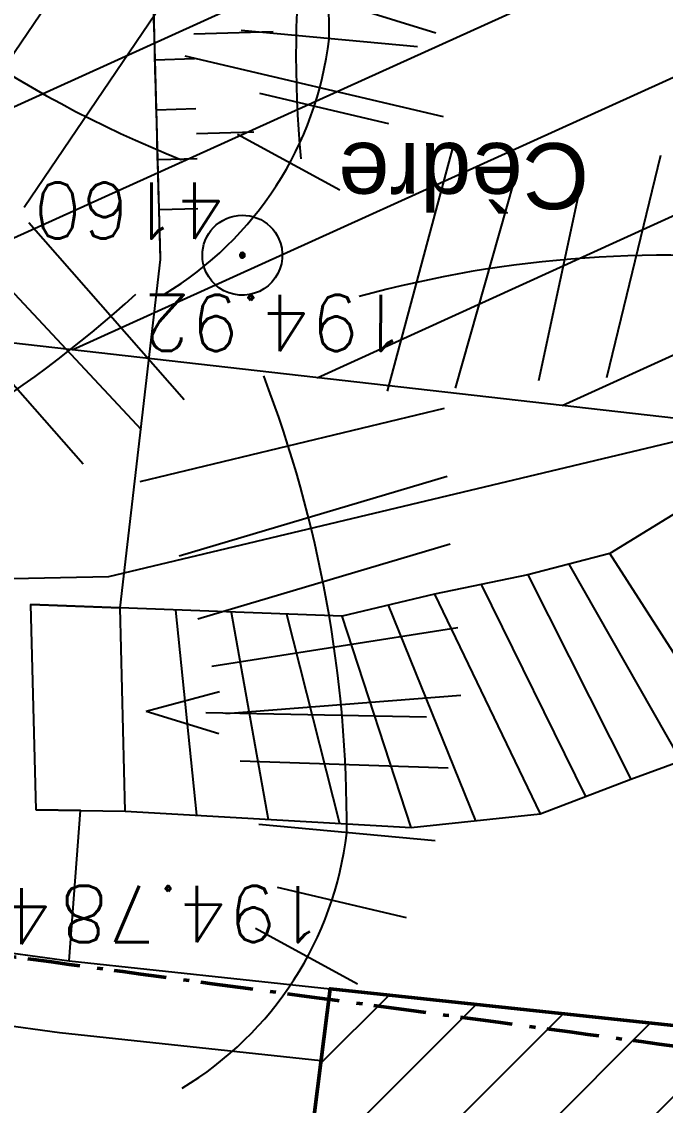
# Model space of a CAD drawing. Extents: x -594 to 29166, y -5797 to 14313.
# Drawn here: x 16123 to 16513, y -5417 to -4761 of the extents above; entities that cross this region are included whole.
import ezdxf
from ezdxf.enums import TextEntityAlignment as Align
from ezdxf.lldxf.tags import DXFTag

# ---------------------------------------------------------------- set-up
doc = ezdxf.new("R2010")
doc.units = 0
doc.linetypes.add('Style de ligne -15', pattern=[2.0832800000000002, 1.25, -0.41656, 0.1388600000000001, -0.2778600000000001])
doc.layers.get('0').update_dxf_attribs({"color": 252})
for name, color, linetype in [('A SITE', 252, 'Continuous'), ('AEP_SSL', 252, 'Continuous'), ('Fond topo - BAT_ANN', 252, 'Continuous'), ('Fond topo - BAT_HAC', 252, 'Continuous'), ('Fond topo - CLO_MUR', 252, 'Continuous'), ('Fond topo - ESPACE_BOISE', 252, 'Continuous'), ('Fond topo - TAL', 252, 'Continuous'), ('Fond topo - TAL_HAC', 252, 'Continuous'), ('Fond topo - VEG', 252, 'Continuous'), ('Fond topo - VEG_TXT_ESSENCE', 252, 'Continuous'), ('Fond topo - Z_500', 252, 'Continuous'), ('prlm-VRD', 252, 'Continuous'), ('SA - EBC', 252, 'Continuous'), ('SA - gazon', 252, 'Continuous')]:
    doc.layers.add(name, color=color, linetype=linetype)
doc.layers.add('Fond topo - BAT', color=252, linetype='Continuous', lineweight=50)
doc.layers.add('Fond topo - P', color=252, linetype='Continuous', lineweight=50)
for name, color, linetype, plot in [('Fond topo - N', 252, 'Continuous', False), ('Fond topo - NCACHE', 252, 'Continuous', False), ('Fond topo - ZCACHE', 252, 'Continuous', False)]:
    doc.layers.add(name, color=color, linetype=linetype, plot=plot)
doc.styles.add('2000_ARIAL', font='arial.ttf', dxfattribs={"height": 0.400000006})
doc.styles.add('SIMPLEX', font='simplex_.ttf', dxfattribs={"height": 1.25})
tags = doc.linetypes.add('L1', pattern=[1.0000000298023224, 0.6000000238418579, -0.4000000059604645]).pattern_tags.tags
tags[6:7] = [DXFTag(74, 4), DXFTag(75, 0), DXFTag(340, '0'), DXFTag(46, 0.0), DXFTag(50, 0.0), DXFTag(44, 0.0), DXFTag(45, 0.0)]
tags[4:5] = [DXFTag(74, 4), DXFTag(75, 0), DXFTag(340, '0'), DXFTag(46, 0.0), DXFTag(50, 0.0), DXFTag(44, 0.0), DXFTag(45, 0.0)]

# ---------------------------------------------------------------- blocks, each defined once
blk = doc.blocks.new('A 90.ESC01')
at = {"ltscale": 2}
for p, q in [((1.257547, 0.126415), (1.7, 0)), ((1.338104, 0), (0, 0)), ((1.257547, -0.126415), (1.7, 0))]:
    blk.add_line(p, q, dxfattribs=at)
blk = doc.blocks.new('A 90.PTOPO')
at = {"layer": 'Fond topo - NCACHE', "style": 'SIMPLEX'}
blk.add_attdef('MAT', text='', height=0.34, dxfattribs=at).set_placement((0.09999999986030161, -0.09999999962747097), align=Align.TOP_LEFT)
at = {"layer": 'Fond topo - ZCACHE', "style": 'SIMPLEX'}
blk.add_attdef('ALT', (0.09999999986030161, 0.09999999962747097), '', height=0.34, dxfattribs=at)
blk = doc.blocks.new('A 90.VEG14')
at = {"ltscale": 2, "flags": 128}
for points in [[(0.5, 0, -1), (-0.5, 0, -1)], [(0.016, 0, -1), (-0.016, 0, -1)]]:
    blk.add_lwpolyline(points, format="xyb", close=True, dxfattribs=at)
blk = doc.blocks.new('A 90.RESINEUX')
at = {"ltscale": 2}
for p, q in [((-0.094168577, 0.128855591), (0.035826955, 0.18885353)), ((-0.08416892100000001, 0.08885696600000001), (0.035826955, 0.148854904)), ((0.115824206, 0.148854904), (0.205821113, 0.038858684)), ((-0.074169264, 0.058857997), (0.05582626800000001, 0.118855935)), ((0.06582592400000001, 0.118855935), (0.155822831, 0.008859715)), ((-0.444156549, 0.058857997), (-0.394158268, 0.108856279)), ((-0.124167546, -0.091136848), (-0.11416789, 0.098856622)), ((-0.41415758, 0.018859372), (-0.374158955, 0.08885696600000001)), ((-0.374158955, -0.011139597), (-0.33416033, 0.08885696600000001)), ((-0.33416033, -0.03113891), (-0.294161704, 0.08885696600000001)), ((-0.294161704, -0.051138223), (-0.264162735, 0.08885696600000001)), ((-0.254163079, -0.06113787900000001), (-0.234163766, 0.08885696600000001)), ((-0.204164797, -0.071137536), (-0.204164797, 0.08885696600000001)), ((-0.164166172, -0.08113719200000001), (-0.164166172, 0.08885696600000001)), ((0.045826612, -0.14113513), (0.125823863, -0.001139941)), ((0.09582489300000001, -0.151134786), (0.175822144, -0.03113891)), ((-0.104168234, -0.06113787900000001), (0.025827299, -0.14113513)), ((-0.11416789, -0.101136505), (-0.004171670000000001, -0.171134099)), ((-0.124167546, -0.151134786), (-0.014171327, -0.211132724)), ((-0.134167203, -0.191133412), (-0.014171327, -0.261131006))]:
    blk.add_line(p, q, dxfattribs=at)
for centre, major_axis, ratio, start_param, end_param in [((0.626553274, 0.375004286), (0.495806787, 0.495806787), 0.9999999999992479, 2.407115294926716, 2.808261770600389), ((0.6156107310000001, -0.413017298), (-0.494244527, 0.494244527), 0.9999999999994863, 5.940864207087385, 6.402329262634387), ((-0.271161699, 0.231851691), (-0.148487321, 0.148487321), 0.999999999999426, 1.039500649605982, 1.948537937165391), ((-0.132308309, 0.771717634), (0.5413446150000001, 0.5413446150000001), 0.999999999999071, 3.63264165587472, 4.003214602841574), ((0, 0), (-0.001131371, 0.001131371), 0.99999999997417, 3.926990817000156, 7.06858347058995), ((0, 0), (-0.001131371, 0.001131371), 0.99999999997417, 0.7853981634103633, 3.926990817000156), ((-0.091248273, -0.737988308), (0.495574425, 0.495574425), 0.9999999999996342, 0.1822567691657557, 0.5883250715815413), ((-0.744748968, -0.046828497), (-0.4953887950000001, 0.4953887950000001), 0.9999999999996526, 3.509030027783859, 3.906773112117224)]:
    blk.add_ellipse(centre, major_axis=major_axis, ratio=ratio, start_param=start_param, end_param=end_param, dxfattribs=at)
blk = doc.blocks.new('A$C380262B1')
at = {"layer": 'Fond topo - BAT_HAC'}
h = blk.add_hatch(dxfattribs=at)
h.set_pattern_fill('ANSI31*128', color=256, scale=12.9999995, angle=-20.82846392552948, style=0, pattern_type=2)
h.set_pattern_definition([(224.9607580165254, (16553.89202157967, 8565.139112062752), (29.16583499825001, -29.20581385283987), [])])
h.paths.add_polyline_path([(8215.388871589676, -8610.505443345755), (8478.41605679132, -8638.583409972489), (8801.005390798673, -8682.203220203519), (8760.170851601288, -9005.199736822397), (8171.876923367381, -8954.679957777262)])
at = {"layer": 'SA - EBC'}
h = blk.add_hatch(dxfattribs=at)
h.set_pattern_fill('_USER', color=256, scale=75, angle=-335.8284639255295, style=0, pattern_type=0)
h.set_pattern_definition([(24.17153607447054, (-355966725.0913794, -417896002.4038396), (-30.71023888770651, 68.42427367140989), [])])
h.paths.add_polyline_path([(9533.967289561406, -8391.022676602006), (7823.560263682157, -8197.032719478011), (7677.26634000428, -8624.200356937945), (6795.644808141515, -8561.406107898802), (5968.179506575689, -8295.55842038244), (5307.727831928059, -7899.99740216881, -0.3248648439675891), (5215.66356504336, -6186.960641667247, -0.2814891280233847), (6034.588919347152, -5793.906059488654), (6977.488194359466, -5966.359615046531, 0.1695292869953866), (8622.524935239926, -5863.042801246047, 0.3340686001642133), (8902.106720628217, -5382.998490706086, 0.09326601099187866), (8620.675744628534, -4484.154293872416, 0.153138720952933), (7983.041431754827, -3856.574170198292), (6774.001917056739, -3250.65084323287), (5737.27900213562, -2651.023222506046, -0.1642525569746835), (4858.435642998666, -1650.659172795713), (4817.150435736403, -1198.612694069743), (4848.756969021633, -647.3217743448913), (5422.659926814958, 1808.548009581864, 0.4390366150430304), (6435.564773995429, 2874.098786618561, -0.09336270403907257), (6508.739385334775, 3486.828686110675, 0.1042719612268155), (6540.439700800925, 3811.755312792957), (6460.564939025789, 4655.403570830822), (7373.38954936713, 4920.791836176068), (7554.008261486888, 4259.8578767851), (7298.873095074669, 4188.137014396489), (7509.021686343476, 3441.03382807225, -0.2009829630450486), (7456.712778378278, 3016.095944307745), (7105.68882166408, 2168.347155954689), (7082.51023539342, 1970.99042609334), (7207.488740049303, 1059.89730162546), (7767.198439734057, -779.9824859946966), (8823.304629139602, -984.4878826290369, 0.1214178809896852), (9894.772318005562, -3098.331943433732, 0.01018302281994621), (10254.53238859773, -3499.40192066133), (9617.819940159097, -3345.007801242173), (9300.242931814864, -4358.367580920458), (9996.567213023081, -4620.499769318849), (9784.691719617695, -7276.41688529402), (9646.94292745553, -8212.627615593374)])
at = {"layer": 'AEP_SSL', "elevation": 1e-07, "flags": 128}
blk.add_lwpolyline([(-5717.41904723458, -1437.771737203002), (-1169.983268575743, -1990.669038705528), (183.6855848319829, -1978.666592855006), (2115.870910091326, -2387.052188906819), (2566.228295816109, -2969.102435186505), (1986.514152260497, -6423.389684781432), (2112.063771253452, -6938.274653535336), (2245.794293796644, -7100.191099010408), (2795.577709609643, -7390.379483159631), (3054.210793226957, -7450.776990875602), (3952.009552111849, -7705.164130404592), (5214.530126424506, -7870.333233941346), (6823.962332261726, -8192.876758240163), (7877.332152193412, -8364.675091579556), (8081.349294679239, -8360.994071885943), (8800.965194171295, -8189.201248250902), (9214.932774147019, -7963.005145359784), (9372.241163998842, -7789.413719624281), (10176.14748096094, -4228.885702043772), (10728.79072255455, -2062.42661178112), (11242.06466162577, -979.6682165935636)], dxfattribs=at)
at = {"layer": 'Fond topo - BAT', "ltscale": 2, "flags": 128}
blk.add_lwpolyline([(8753.063383838162, -9061.418990790844), (8801.005390752107, -8682.203220203519), (8478.41605679132, -8638.583409972489), (8215.388871449977, -8610.505443438888), (8171.876923320815, -8954.679957963526)], dxfattribs=at)
at = {"layer": 'Fond topo - BAT_ANN', "ltscale": 2, "flags": 128}
for points in [[(8583.465843228623, -8224.321963638067), (8488.660298427567, -8283.425496146083), (8385.039129061624, -8347.060372587293), (8335.31430605799, -8359.820859879255), (8278.689329652116, -8371.586110815406), (8222.652930440381, -8384.992064349353), (8034.099470125511, -8377.921277843416)], [(8091.16555089131, -8503.022298403084), (8264.468936948106, -8512.882592529058), (8342.639494966716, -8504.636299423873), (8397.574508143589, -8483.523902017623), (8458.442185306922, -8461.413788050413), (8562.29979004711, -8398.889563325793), (8657.242540689185, -8337.52195816487)], [(8458.442185306922, -8461.413788050413), (8385.039129061624, -8347.060372587293)], [(8360.176717443392, -8353.440616466105), (8428.008346725255, -8472.468845080584)], [(8307.00181783177, -8365.70348534733), (8370.107001485303, -8494.080100953579)], [(8335.31430605799, -8359.820859879255), (8397.574508143589, -8483.523902017623)], [(8278.689329652116, -8371.586110815406), (8342.639494966716, -8504.636299423873)], [(8037.17222311534, -8502.275944128633), (8034.099470125511, -8377.921277843416)], [(8250.671130046248, -8378.289087675512), (8303.554215980694, -8508.759446069598)], [(8091.16555089131, -8503.022298403084), (8088.124416163191, -8379.947222582996)], [(8121.743857907131, -8381.207957211882), (8134.479166520759, -8505.486676096916)], [(8155.380215356126, -8382.46932644397), (8177.809090027586, -8507.951981574297)], [(8189.016572805122, -8383.730695582926), (8221.139013534412, -8510.417286958545)], [(8264.468936948106, -8512.882592529058), (8222.652930440381, -8384.992064349353)], [(8037.17222311534, -8502.275944128633), (8091.16555089131, -8503.022298403084)]]:
    blk.add_lwpolyline(points, dxfattribs=at)
at = {"layer": 'Fond topo - CLO_MUR', "ltscale": 2, "flags": 128}
for points in [[(1578.46169071272, -7459.172773547471), (1984.83263826929, -7541.543633677065), (2214.015124412253, -7586.897359788418), (2770.282612508163, -7696.298380196095), (3647.6006929297, -7873.260352574289), (4403.616972221062, -8002.036283165216), (5261.370691237971, -8169.690456986427), (6053.068917384371, -8308.720585424453), (6335.097335325554, -8359.223193489015), (6838.927268004045, -8428.597973659635), (8057.269217772409, -8593.626281712204), (8215.388871449977, -8610.505443438888)], [(8209.870140394196, -8654.157973080873), (8051.363211544231, -8637.228105962276), (6832.973286462948, -8472.193299978971), (6328.215722320601, -8402.690789476037), (6045.385863771662, -8352.044667862356), (5253.344559343532, -8212.954291608185), (4395.701442332938, -8045.321735739708), (3639.554720465094, -7916.523586213589), (2761.687187245116, -7739.450784865767), (2205.498877400532, -7630.065336637199), (1976.191268442199, -7584.686849452555), (1571.446893224493, -7502.64569343999)]]:
    blk.add_lwpolyline(points, dxfattribs=at)
at = {"layer": 'Fond topo - ESPACE_BOISE', "linetype": 'L1', "ltscale": 2, "flags": 128}
blk.add_lwpolyline([(9533.967289561406, -8391.022676602006), (7823.560263682157, -8197.032719478011), (7677.26634000428, -8624.200356937945), (6795.644808141515, -8561.406107898802), (5968.179506575689, -8295.55842038244), (5307.727831928059, -7899.99740216881, -0.3248648439675891), (5215.66356504336, -6186.960641667247, -0.2814891279475962), (6034.588919347152, -5793.906059488654), (6977.488194359466, -5966.359615046531, 0.1695292870025676), (8622.524935239926, -5863.042801246047, 0.3340686001642133), (8902.106720628217, -5382.998490706086, 0.09326601102169153), (8620.675744628534, -4484.154293872416, 0.153138720952933), (7983.041431754827, -3856.574170198292), (6774.001917056739, -3250.65084323287), (5737.27900213562, -2651.023222506046, -0.1642525569996709), (4858.435642998666, -1650.659172795713), (4817.150435736403, -1198.612694069743), (4848.756969021633, -647.3217743448913), (5422.659926814958, 1808.548009581864, 0.4390366150430304), (6435.564773995429, 2874.098786618561, -0.09336270405047195), (6508.739385334775, 3486.828686110675, 0.104271961321091), (6540.439700800925, 3811.755312792957), (6460.564939025789, 4655.403570830822), (7373.38954936713, 4920.791836176068), (7554.008261486888, 4259.8578767851), (7298.873095074669, 4188.137014396489), (7509.021686343476, 3441.03382807225, -0.2009829630843761), (7456.712778378278, 3016.095944307745), (7105.68882166408, 2168.347155954689), (7082.51023539342, 1970.99042609334), (7207.488740049303, 1059.89730162546), (7767.198439734057, -779.9824859946966), (8823.304629139602, -984.4878826290369, 0.121417881002313), (9894.772318005562, -3098.331943433732, 0.01018302282179253), (10254.53238859773, -3499.40192066133), (9617.819940159097, -3345.007801242173), (9300.242931814864, -4358.367580920458), (9996.567213023081, -4620.499769318849), (9784.691719617695, -7276.41688529402), (9646.94292745553, -8212.627615593374)], format="xyb", close=True, dxfattribs=at)
at = {"layer": 'Fond topo - TAL', "ltscale": 2, "flags": 128}
blk.add_lwpolyline([(8112.694165902212, -8169.013955816627, -0.00182447519711596), (8104.047135822475, -7836.179340258241, -0.004093627037736285), (8101.949246646836, -7687.802195549011, -0.0001187648651680092), (8098.44249705784, -7074.012840539217, -0.004507894899441317), (8098.499747319147, -7057.84149132669, -0.001609595023341875), (8102.762452000752, -6787.647017370909, 0.0005642418226581465), (8108.240517182276, -6481.058989372104)], format="xyb", dxfattribs=at)
at = {"layer": 'Fond topo - TAL_HAC', "ltscale": 2}
for p, q in [((8132.857152912766, -8032.222739979625), (8180.840124515817, -8030.944288149476)), ((8109.268753184006, -8047.990581206977), (8133.260025596246, -8047.343396954238)), ((8110.094996495172, -8078.247270453721), (8134.085834398866, -8077.584169153124)), ((8134.50877009891, -8092.704278230667), (8169.149255892262, -8091.73532333225)), ((8110.941313346848, -8108.503404818475), (8134.931705938652, -8107.82438730821)), ((8111.807703273371, -8138.758970983326), (8135.293636610731, -8138.078637234867))]:
    blk.add_line(p, q, dxfattribs=at)
at = {"layer": 'SA - gazon'}
blk.add_lwpolyline([(6335.097335232422, -8359.223193768412), (8057.269217772409, -8593.626281712204), (8064.168887026608, -8502.649121172726), (8037.17222311534, -8502.275944128633), (8034.099470125511, -8377.921277843416), (8088.124416163191, -8379.947222396731), (8112.694165902212, -8169.013955816627), (8105.438650585711, -7896.699278987944), (8099.810206564143, -7319.528781995177), (8108.240517089143, -6481.058989278972), (8111.127034155652, -6301.527358964086), (8115.010501211509, -6015.823767706752), (8097.249455563724, -6019.099949859083), (7065.539644984528, -5989.307402633131), (7066.724722320214, -5982.678354717791), (7046.897906344384, -5978.867462277412), (7110.627524135634, -5621.77929636091), (6884.419546322897, -5581.409454066306)], dxfattribs=at)
at = {"layer": 'Fond topo - BAT_ANN', "ltscale": 2, "xscale": 100, "yscale": 100, "zscale": 100, "rotation": 178.8678910669268}
blk.add_blockref('A 90.ESC01', (8273.860485013574, -8445.92153802514), dxfattribs=at)
at = {"layer": 'Fond topo - P', "ltscale": 2}
ref = blk.add_blockref('A 90.PTOPO', (8162.227344186977, -8166.368202678859), dxfattribs=dict(at, xscale=100, yscale=100, zscale=100, rotation=179.9607580165254))
ref.add_attrib('MAT', '4160', dxfattribs={"layer": 'Fond topo - N', "color": 0, "ltscale": 2, "height": 34, "rotation": 179.9607579854925, "style": 'SIMPLEX'}).set_placement((8152.234195591882, -8156.36135591194), align=Align.TOP_LEFT)
ref.add_attrib('ALT', '194.92', (8262.093538371846, -8190.455213654786), dxfattribs={"layer": 'Fond topo - Z_500', "color": 0, "ltscale": 2, "height": 34, "rotation": 179.9607579854925, "style": 'SIMPLEX'})
ref = blk.add_blockref('A 90.PTOPO', (8057.269217772409, -8593.626281712204), dxfattribs=dict(at, xscale=100, yscale=100, zscale=100, rotation=179.9607580165254))
ref.add_attrib('MAT', '4164', dxfattribs={"layer": 'Fond topo - N', "color": 0, "ltscale": 2, "height": 34, "rotation": 179.9607579854925, "style": 'SIMPLEX'}).set_placement((8047.276069223881, -8583.619435038418), align=Align.TOP_LEFT)
ref.add_attrib('ALT', '194.78', (8211.924296338111, -8548.336733691394), dxfattribs={"layer": 'Fond topo - Z_500', "color": 0, "ltscale": 2, "height": 34, "rotation": 179.9607579854925, "style": 'SIMPLEX'})
at = {"layer": 'Fond topo - VEG', "ltscale": 2, "zscale": 100}
for name, p, xscale, yscale, rotation in [('A 90.RESINEUX', (8151.491828588769, -7685.577584523708), 997.2781133949251, 997.2781133949251, 106.5439777453508), ('A 90.RESINEUX', (8162.227344280109, -8166.36820230633), 997.2781133949251, 997.2781133949251, 106.5439777453508), ('A 90.VEG14', (8162.227344186977, -8166.368202678859), 48.44799999999999, 48.44799999999999, 197.7368755850334)]:
    blk.add_blockref(name, p, dxfattribs=dict(at, xscale=xscale, yscale=yscale, rotation=rotation))
at = {"layer": 'Fond topo - VEG_TXT_ESSENCE', "style": '2000_ARIAL'}
blk.add_text('Cèdre', height=40, rotation=179.9607579921626, dxfattribs=at).set_placement((8372.425927827135, -8098.492839932442))

msp = doc.modelspace()

# ---------------------------------------------------------------- linework, layer by layer
at = {"layer": 'A SITE', "linetype": 'Style de ligne -15', "lineweight": 50, "ltscale": 25.4}
msp.add_open_spline([(4176.460323989, 5442.268083721201), (4369.671814654253, 5480.305082514233), (4562.883305319505, 5518.342081307264), (4903.035870079556, 5519.770962749722), (5243.188434839607, 5521.199844192178), (5979.862232432676, 5524.644192387673), (6716.536030025745, 5528.088540583168), (7278.196035443951, 5527.680984529125), (7839.856040862154, 5527.273428475082), (8021.33605249903, 5527.04436151977), (8202.816064135908, 5526.815294564457), (8808.175518535207, 5525.355672830381), (9413.534972934507, 5523.896051096305), (10716.35055125782, 5525.292875773189), (12019.16612958114, 5526.689700450073), (12242.59736941556, 5526.219074095052), (12466.02860924998, 5525.748447740031), (12816.58825669966, 5520.962446153984), (13167.14790414932, 5516.176444567938), (13202.67334411069, 5616.323253230989), (13238.19878407206, 5716.470061894041), (13267.88797985007, 5802.201202280354), (13297.57717562809, 5887.932342666667), (13327.26637146807, 5973.663483182873), (13356.95556730804, 6059.39462369908), (13408.40586833479, 6207.963585019167), (13459.85616936153, 6356.532546339254), (13477.00626972637, 6406.055533505653), (13494.1563700912, 6455.578520672052), (13528.56424594086, 6560.211756405557), (13562.97212179051, 6664.844992139062), (13573.34426940263, 6696.386357049848), (13583.71641701474, 6727.927721960633), (13599.14459516289, 6774.844311820367), (13614.57277331104, 6821.7609016801), (13678.89845151418, 7117.445058481407), (13743.22412971732, 7413.129215282714), (13957.44417426001, 7453.649993311512), (14171.6642188027, 7494.17077134031), (14164.33110006091, 7534.454284825461), (14156.99798131911, 7574.737798310613), (14190.69856097776, 7584.1885789299), (14224.3991406364, 7593.639359549188), (14227.54598275065, 7586.876309721521), (14230.6928248649, 7580.113259893854), (14293.31613396937, 7599.075882379029), (14355.93944307384, 7618.038504864206), (14360.33627129155, 7603.518153668139), (14364.73309950925, 7588.997802472074), (14537.19463817218, 7591.452871283189), (14709.72105367121, 7640.318572682433), (14664.80085229129, 7789.364483691123), (14619.88065091136, 7938.410394699813), (15047.10136485209, 8062.384212492531), (15474.32207879282, 8186.35803028525), (15686.72011032906, 8247.99634733282), (15899.1181418653, 8309.634664380394), (15904.18095425764, 8311.16615035549), (15909.24376664999, 8312.697636330588), (15908.24632720474, 8315.994988719141), (15907.24888775948, 8319.292341107695), (17672.66370066847, 8849.18489157519), (19438.07851357746, 9379.077442042686), (19648.94625719312, 9442.84166650947), (19859.81400080878, 9506.605890976254), (20255.34999765514, 9309.740046358256), (20650.88599450151, 9112.87420174026), (20960.83037043088, 8222.925854629979), (21270.77474636025, 7332.977507519699), (21180.20482578994, 7304.155253916865), (21089.63490521962, 7275.333000314032), (21163.08192130905, 7017.583632131451), (21236.52893739848, 6759.834263948869), (21251.59096196499, 6763.900398713808), (21266.65298653151, 6767.966533478745), (21275.66331628615, 6734.589920389879), (21284.67364604079, 6701.213307301014), (21269.90174220742, 6697.225493309333), (21255.12983837404, 6693.237679317652), (21270.02909754186, 6638.046934804524), (21284.92835670968, 6582.856190291396), (21291.18791271421, 6584.546016145794), (21297.44746871873, 6586.235842000193), (21305.99505503359, 6495.045994312171), (21402.88127022713, 6506.77370062368), (21487.34614140726, 6527.117243858374), (21571.8110125874, 6547.460787093069), (21569.54090915693, 6559.077459708715), (21567.27080572647, 6570.694132324361), (21604.9826147757, 6578.638180696444), (21642.69442382495, 6586.582229068526), (21649.99092684802, 6549.24424479024), (21657.28742987109, 6511.906260511954), (21652.49321263043, 6510.896351562153), (21647.69899538977, 6509.88644261235), (21807.59759874861, 5746.171790918018), (21967.49620210746, 4982.457139223686), (21977.29087856582, 4938.619647976331), (21987.08555502418, 4894.782156728977), (22015.77968985148, 4743.897667099305), (22044.47382467878, 4593.013177469635), (22063.49845796792, 4473.15386370534), (22082.52309125707, 4353.294549941044), (22101.17758034708, 4237.725041504161), (22119.8320694371, 4122.155533067276), (22124.34521501322, 4087.383801149612), (22128.85836058934, 4052.612069231947), (22138.67043277023, 3933.294823616047), (22148.48250495112, 3813.977578000148), (22152.89930715496, 3687.239417307076), (22157.31610935879, 3560.501256614004), (22156.076484195, 3368.858372212821), (22154.83685903121, 3177.215487811639), (22152.19921093334, 3078.786779554529), (22149.56156283546, 2980.358071297419), (22145.45597761818, 2863.604543402881), (22141.35039240089, 2746.851015508344), (22132.84957172425, 2586.184714510545), (22124.3487510476, 2425.518413512747), (22087.73229281092, 1950.645502867765), (22051.11583457425, 1475.772592222784), (21993.93267188069, 847.2728484507301), (21936.74950918714, 218.7731046786765), (21915.72911809816, 183.1543716948916), (21894.70872700917, 147.5356387111067), (21213.22959377029, 141.5663173796755), (20531.75046053142, 135.5969960482442), (20529.70391122794, 160.0584829811443), (20527.65736192447, 184.5199699140445), (20322.85211202239, 176.690893984845), (20118.04686212031, 168.8618180556456), (19882.16605612223, 159.8448189737624), (19646.28525012414, 150.8278198918793), (19256.88795437214, 145.1817412266304), (18867.49065862014, 139.5356625613815), (18773.40076004949, -158.0539794890239), (18679.31086147885, -455.6436215394293), (18604.52972435834, -1398.2892427307), (18529.74858723784, -2340.934863921971), (18635.05281645298, -2777.584667182492), (18740.3570456681, -3214.234470443014), (18588.75649128179, -3295.852804806581), (18437.15593689547, -3377.471139170148), (18384.51067286626, -3407.386502780186), (18331.86540883705, -3437.301866390224), (18280.61346701965, -3484.555506740129), (18229.36152520225, -3531.809147090034), (18125.26721579346, -3688.348619902795), (18021.17290638468, -3844.888092715555), (17973.14358509049, -3961.195121001385), (17925.1142637963, -4077.502149287216), (17903.6595444782, -4188.267269896076), (17882.2048251601, -4299.032390504935), (17853.8311819437, -4428.724102620885), (17825.4575387273, -4558.415814736834), (17795.32097892486, -4816.051617467339), (17765.18441912243, -5073.687420197844), (17828.42555699479, -5320.211674328882), (17891.66669486716, -5566.73592845992), (16164.83861855822, -5333.520038808841), (14438.01054224929, -5100.304149157763), (14043.04613360993, -5030.62411782032), (13648.08172497056, -4960.944086482877), (13506.14388269963, -4936.078551666066), (13364.20604042869, -4911.213016849256), (13220.84792956359, -4883.357134984888), (13077.48981869849, -4855.501253120519), (12791.93663099906, -4799.706438058725), (12506.38344329963, -4743.911622996931), (12128.34885504419, -4679.679125337937), (11750.31426678875, -4615.446627678944), (11530.96657057306, -4571.296341279807), (11311.61887435737, -4527.14605488067), (10549.50275420606, -4375.436976027418), (9787.386634054754, -4223.727897174167), (9847.497623255429, -3981.593318758593), (9907.608612456102, -3739.45874034302), (9806.224612371345, -3461.390401503092), (9704.840612286585, -3183.322062663164), (9715.186505392605, -3083.78428544866), (9725.532398498623, -2984.246508234157), (9824.047302511954, -2441.958219058206), (9922.562206525283, -1899.669929882255), (9651.720328772337, -1701.166952330637), (9380.878451019391, -1502.663974779018), (9447.608481402609, -1104.824686992503), (9514.338511785827, -706.9853992059885), (9834.997575414756, -611.0330797781556), (10155.65663904368, -515.0807603503229), (10247.11430860766, 11.58272047775972), (10338.57197817164, 538.2462013058423), (10143.19891171326, 564.034399210519), (9947.825845254876, 589.8225971151958), (9948.480143309253, 594.7796016490087), (9949.134441363629, 599.7366061828216), (9614.749591614567, 638.6852105942904), (9280.364741865505, 677.6338150057593), (8737.858740855809, 744.5739853015723), (8195.352739846112, 811.5141555973853), (7103.907474774716, 948.2615167649813), (6012.462209703319, 1085.008877932577), (5516.206690876444, 1145.917004896744), (5019.951172049568, 1206.825131860911), (4567.056891918675, 1262.264872866837), (4114.162611787784, 1317.704613872763), (4102.179930818145, 1307.408669484968), (4090.197249848507, 1297.112725097174), (3869.943570597327, 1322.109522471705), (3649.689891346147, 1347.106319846236), (3455.220307945352, 1370.40469088167), (3260.750724544557, 1393.703061917104), (3258.524318804017, 1373.559348491966), (3256.297913063478, 1353.415635066829), (2884.9618248586, 1399.247563906887), (2513.625736653723, 1445.079492746946), (2816.188598448748, 2481.82475935111), (3118.751460243772, 3518.570025955275), (3122.582998515823, 3517.421165562354), (3126.414536787875, 3516.272305169434), (3182.802811835182, 3704.331784302535), (3239.191086882488, 3892.391263435636), (3244.935288008489, 3911.548615905299), (3250.679489134491, 3930.705968374963), (3342.692954312362, 4248.16559893286), (3434.706419490234, 4565.625229490758), (3504.836904109278, 4748.284544670305), (3574.967388728322, 4930.943859849853), (3700.502833669992, 5086.55402693077), (3826.038278611662, 5242.164194011688), (4001.249301300331, 5342.216138866444), (4176.460323989, 5442.268083721201)], degree=2, knots=[0, 0, 0, 1, 1, 2, 2, 3, 3, 4, 4, 5, 5, 6, 6, 7, 7, 8, 8, 9, 9, 10, 10, 11, 11, 12, 12, 13, 13, 14, 14, 15, 15, 16, 16, 17, 17, 18, 18, 19, 19, 20, 20, 21, 21, 22, 22, 23, 23, 24, 24, 25, 25, 26, 26, 27, 27, 28, 28, 29, 29, 30, 30, 31, 31, 32, 32, 33, 33, 34, 34, 35, 35, 36, 36, 37, 37, 38, 38, 39, 39, 40, 40, 41, 41, 42, 42, 43, 43, 44, 44, 45, 45, 46, 46, 47, 47, 48, 48, 49, 49, 50, 50, 51, 51, 52, 52, 53, 53, 54, 54, 55, 55, 56, 56, 57, 57, 58, 58, 59, 59, 60, 60, 61, 61, 62, 62, 63, 63, 64, 64, 65, 65, 66, 66, 67, 67, 68, 68, 69, 69, 70, 70, 71, 71, 72, 72, 73, 73, 74, 74, 75, 75, 76, 76, 77, 77, 78, 78, 79, 79, 80, 80, 81, 81, 82, 82, 83, 83, 84, 84, 85, 85, 86, 86, 87, 87, 88, 88, 89, 89, 90, 90, 91, 91, 92, 92, 93, 93, 94, 94, 95, 95, 96, 96, 97, 97, 98, 98, 99, 99, 100, 100, 101, 101, 102, 102, 103, 103, 104, 104, 105, 105, 106, 106, 107, 107, 108, 108, 109, 109, 110, 110, 111, 111, 112, 112, 113, 113, 114, 114, 115, 115, 115], dxfattribs=at)

# ---------------------------------------------------------------- block references
at = {"layer": 'prlm-VRD'}
msp.add_blockref('A$C380262B1', (8094.782763188872, 3263.943246462347), dxfattribs=at)

doc.saveas('drawing.dxf')
